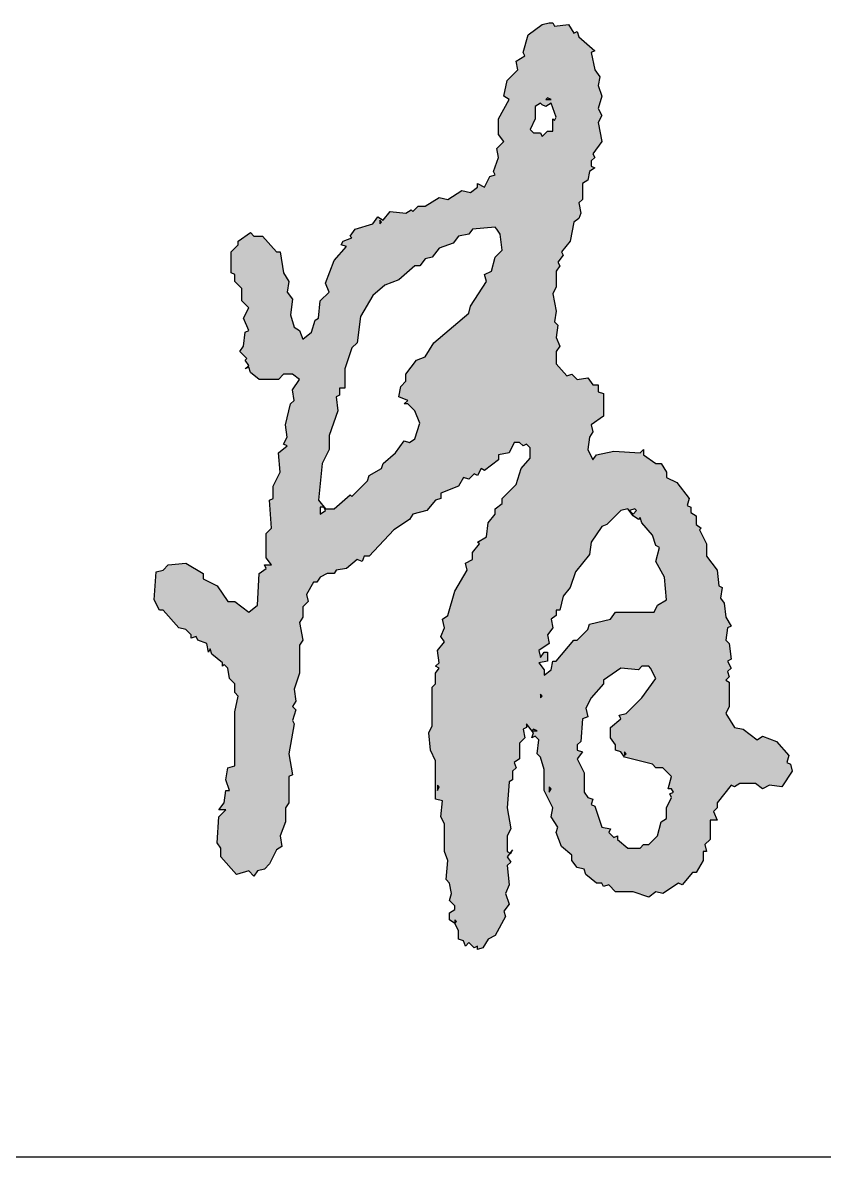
# Model space of a CAD drawing. Extents: x 36524853 to 36525459, y 2743936 to 2747542.
# Drawn here: x 36525172.782 to 36525175.301, y 2744411.884 to 2744415.446 of the extents above; entities that cross this region are included whole.
import ezdxf

# ---------------------------------------------------------------- set-up
doc = ezdxf.new("R2010")
doc.units = 0
doc.header["$LTSCALE"] = 1000
doc.header["$MEASUREMENT"] = 0
doc.layers.add('A0-13 图框-细线', color=7, linetype='Continuous')

# ---------------------------------------------------------------- blocks, each defined once
blk = doc.blocks.new('LYQ')
at = {"linetype": 'ByBlock'}
h = blk.add_hatch(color=7, dxfattribs=at)
h.dxf.hatch_style = 1
h.paths.add_polyline_path([(1323796.15, 391695.46), (1323802.15, 391703.46), (1323807.15, 391705.46), (1323812.15, 391713.46), (1323832.15, 391730.46), (1323833.15, 391734.46), (1323842.15, 391748.46), (1323841.15, 391752.46), (1323845.15, 391754.46), (1323847.15, 391762.46), (1323851.15, 391766.46), (1323850.15, 391775.46), (1323848.15, 391778.46), (1323847.15, 391779.46), (1323834.15, 391778.46), (1323832.15, 391775.46), (1323826.15, 391774.46), (1323823.15, 391770.46), (1323815.15, 391767.46), (1323811.15, 391762.46), (1323807.15, 391761.46), (1323804.15, 391757.46), (1323801.15, 391757.46), (1323792.15, 391749.46), (1323784.15, 391746.46), (1323777.15, 391740.46), (1323770.15, 391728.46), (1323768.15, 391713.46), (1323765.15, 391710.46), (1323761.15, 391698.46), (1323761.15, 391687.46), (1323758.15, 391687.46), (1323758.15, 391683.46), (1323756.15, 391682.46), (1323757.15, 391674.46), (1323752.15, 391660.46), (1323752.15, 391652.46), (1323748.15, 391644.46), (1323746.15, 391623.46), (1323750.15, 391618.46), (1323755.15, 391618.46), (1323764.15, 391626.46), (1323765.15, 391625.46), (1323774.15, 391634.46), (1323775.15, 391637.46), (1323782.15, 391641.46), (1323783.15, 391644.46), (1323790.15, 391650.46), (1323795.15, 391657.46), (1323798.15, 391656.46), (1323801.15, 391658.46), (1323804.15, 391667.46), (1323801.15, 391674.46), (1323797.15, 391678.46), (1323795.15, 391678.46), (1323797.15, 391680.46), (1323792.15, 391682.46), (1323793.15, 391688.46), (1323796.15, 391691.46)], flags=0)
h.paths.add_polyline_path([(1323909.15, 391684.46), (1323906.15, 391685.46), (1323906.15, 391689.46), (1323903.15, 391689.46), (1323900.15, 391693.46), (1323894.15, 391692.46), (1323891.15, 391695.46), (1323888.15, 391694.46), (1323882.15, 391701.46), (1323882.15, 391708.46), (1323884.15, 391711.46), (1323882.15, 391716.46), (1323883.15, 391723.46), (1323881.15, 391725.46), (1323882.15, 391731.46), (1323880.15, 391741.46), (1323882.15, 391745.46), (1323882.15, 391754.46), (1323884.15, 391757.46), (1323883.15, 391759.46), (1323886.15, 391763.46), (1323885.15, 391765.46), (1323890.15, 391771.46), (1323892.15, 391782.46), (1323895.15, 391784.46), (1323896.15, 391787.46), (1323895.15, 391793.46), (1323897.15, 391795.46), (1323897.15, 391804.46), (1323900.15, 391806.46), (1323901.15, 391811.46), (1323904.15, 391813.46), (1323902.15, 391814.46), (1323902.15, 391817.46), (1323904.15, 391819.46), (1323903.15, 391821.46), (1323908.15, 391828.46), (1323906.15, 391839.46), (1323908.15, 391843.46), (1323906.15, 391847.46), (1323908.15, 391854.46), (1323906.15, 391860.46), (1323907.15, 391865.46), (1323904.15, 391869.46), (1323902.15, 391879.46), (1323904.15, 391880.46), (1323895.15, 391888.46), (1323894.15, 391891.46), (1323892.15, 391890.46), (1323889.15, 391895.46), (1323881.15, 391894.46), (1323880.15, 391896.46), (1323878.15, 391896.46), (1323874.15, 391895.46), (1323866.15, 391889.46), (1323863.15, 391879.46), (1323864.15, 391877.46), (1323859.15, 391874.46), (1323860.15, 391869.46), (1323854.15, 391863.46), (1323852.15, 391854.46), (1323855.15, 391852.46), (1323849.15, 391841.46), (1323849.15, 391832.46), (1323852.15, 391828.46), (1323848.15, 391824.46), (1323849.15, 391819.46), (1323846.15, 391811.46), (1323847.15, 391809.46), (1323844.15, 391808.46), (1323841.15, 391802.46), (1323837.15, 391804.46), (1323837.15, 391802.46), (1323833.15, 391799.46), (1323828.15, 391800.46), (1323820.15, 391795.46), (1323815.15, 391796.46), (1323807.15, 391791.46), (1323803.15, 391791.46), (1323800.15, 391788.46), (1323799.15, 391789.46), (1323796.15, 391787.46), (1323787.15, 391788.46), (1323783.15, 391783.46), (1323780.15, 391785.46), (1323777.15, 391781.46), (1323767.15, 391778.46), (1323764.15, 391774.46), (1323765.15, 391773.46), (1323760.15, 391771.46), (1323759.15, 391769.46), (1323762.15, 391768.46), (1323755.15, 391760.46), (1323750.15, 391747.46), (1323752.15, 391742.46), (1323747.15, 391737.46), (1323746.15, 391727.46), (1323744.15, 391726.46), (1323742.15, 391719.46), (1323737.15, 391715.46), (1323735.15, 391720.46), (1323732.15, 391722.46), (1323730.15, 391729.46), (1323731.15, 391738.46), (1323728.15, 391742.46), (1323729.15, 391748.46), (1323726.15, 391753.46), (1323724.15, 391765.46), (1323722.15, 391765.46), (1323714.15, 391774.46), (1323709.15, 391774.46), (1323707.15, 391776.46), (1323700.15, 391771.46), (1323700.15, 391769.46), (1323696.15, 391765.46), (1323696.15, 391753.46), (1323698.15, 391752.46), (1323698.15, 391748.46), (1323702.15, 391744.46), (1323702.15, 391737.46), (1323706.15, 391733.46), (1323703.15, 391727.46), (1323706.15, 391720.46), (1323704.15, 391719.46), (1323703.15, 391711.46), (1323701.15, 391708.46), (1323705.15, 391704.46), (1323704.15, 391703.46), (1323706.15, 391700.46), (1323704.15, 391698.46), (1323706.15, 391699.46), (1323707.15, 391696.46), (1323712.15, 391692.46), (1323723.15, 391692.46), (1323726.15, 391695.46), (1323731.15, 391695.46), (1323735.15, 391692.46), (1323731.15, 391686.46), (1323732.15, 391680.46), (1323730.15, 391678.46), (1323727.15, 391666.46), (1323728.15, 391659.46), (1323726.15, 391655.46), (1323728.15, 391654.46), (1323723.15, 391650.46), (1323724.15, 391639.46), (1323720.15, 391631.46), (1323720.15, 391624.46), (1323718.15, 391623.46), (1323719.15, 391607.46), (1323716.15, 391604.46), (1323716.15, 391590.46), (1323719.15, 391586.46), (1323715.15, 391586.46), (1323716.15, 391584.46), (1323712.15, 391581.46), (1323711.15, 391563.46), (1323706.15, 391559.46), (1323698.15, 391565.46), (1323694.15, 391565.46), (1323688.15, 391574.46), (1323680.15, 391578.46), (1323680.15, 391581.46), (1323670.15, 391587.46), (1323660.15, 391586.46), (1323657.15, 391583.46), (1323653.15, 391582.46), (1323652.15, 391566.46), (1323655.15, 391560.46), (1323657.15, 391560.46), (1323666.15, 391550.46), (1323670.15, 391549.46), (1323673.15, 391546.46), (1323673.15, 391544.46), (1323676.15, 391545.46), (1323677.15, 391543.46), (1323682.15, 391541.46), (1323683.15, 391536.46), (1323684.15, 391538.46), (1323685.15, 391535.46), (1323691.15, 391530.46), (1323691.15, 391528.46), (1323692.15, 391529.46), (1323694.15, 391527.46), (1323695.15, 391521.46), (1323698.15, 391518.46), (1323698.15, 391513.46), (1323700.15, 391511.46), (1323698.15, 391502.46), (1323698.15, 391471.46), (1323694.15, 391470.46), (1323693.15, 391463.46), (1323695.15, 391457.46), (1323693.15, 391457.46), (1323692.15, 391450.46), (1323689.15, 391446.46), (1323693.15, 391446.46), (1323689.15, 391442.46), (1323688.15, 391427.46), (1323690.15, 391424.46), (1323690.15, 391419.46), (1323699.15, 391409.46), (1323706.15, 391411.46), (1323709.15, 391408.46), (1323711.15, 391411.46), (1323715.15, 391412.46), (1323718.15, 391415.46), (1323722.15, 391423.46), (1323725.15, 391425.46), (1323724.15, 391431.46), (1323727.15, 391439.46), (1323727.15, 391447.46), (1323729.15, 391450.46), (1323729.15, 391465.46), (1323731.15, 391466.46), (1323729.15, 391478.46), (1323732.15, 391495.46), (1323731.15, 391497.46), (1323733.15, 391503.46), (1323731.15, 391505.46), (1323733.15, 391508.46), (1323732.15, 391515.46), (1323735.15, 391524.46), (1323735.15, 391540.46), (1323737.15, 391543.46), (1323735.15, 391553.46), (1323737.15, 391556.46), (1323737.15, 391562.46), (1323740.15, 391565.46), (1323739.15, 391569.46), (1323743.15, 391576.46), (1323745.15, 391576.46), (1323747.15, 391579.46), (1323751.15, 391581.46), (1323755.15, 391581.46), (1323756.15, 391583.46), (1323762.15, 391584.46), (1323768.15, 391589.46), (1323771.15, 391588.46), (1323772.15, 391591.46), (1323775.15, 391591.46), (1323789.15, 391606.46), (1323798.15, 391612.46), (1323800.15, 391615.46), (1323808.15, 391617.46), (1323813.15, 391623.46), (1323816.15, 391624.46), (1323816.15, 391627.46), (1323826.15, 391631.46), (1323829.15, 391636.46), (1323832.15, 391635.46), (1323835.15, 391638.46), (1323837.15, 391637.46), (1323839.15, 391641.46), (1323841.15, 391640.46), (1323849.15, 391646.46), (1323849.15, 391649.46), (1323855.15, 391650.46), (1323858.15, 391656.46), (1323861.15, 391656.46), (1323863.15, 391654.46), (1323865.15, 391655.46), (1323867.15, 391653.46), (1323867.15, 391647.46), (1323862.15, 391641.46), (1323859.15, 391632.46), (1323851.15, 391624.46), (1323851.15, 391621.46), (1323847.15, 391618.46), (1323847.15, 391615.46), (1323843.15, 391610.46), (1323842.15, 391602.46), (1323837.15, 391599.46), (1323838.15, 391598.46), (1323834.15, 391593.46), (1323834.15, 391589.46), (1323830.15, 391587.46), (1323831.15, 391583.46), (1323824.15, 391571.46), (1323820.15, 391557.46), (1323817.15, 391555.46), (1323818.15, 391550.46), (1323816.15, 391545.46), (1323818.15, 391542.46), (1323814.15, 391537.46), (1323815.15, 391530.46), (1323813.15, 391528.46), (1323815.15, 391527.46), (1323813.15, 391524.46), (1323813.15, 391518.46), (1323811.15, 391516.46), (1323811.15, 391494.46), (1323809.15, 391490.46), (1323810.15, 391480.46), (1323813.15, 391474.46), (1323813.15, 391452.46), (1323817.15, 391451.46), (1323816.15, 391442.46), (1323818.15, 391438.46), (1323818.15, 391422.46), (1323820.15, 391417.46), (1323819.15, 391406.46), (1323821.15, 391404.46), (1323822.15, 391398.46), (1323821.15, 391394.46), (1323824.15, 391391.46), (1323824.15, 391389.46), (1323821.15, 391387.46), (1323821.15, 391383.46), (1323824.15, 391381.46), (1323826.15, 391377.46), (1323826.15, 391372.46), (1323829.15, 391371.46), (1323830.15, 391368.46), (1323832.15, 391370.46), (1323835.15, 391367.46), (1323837.15, 391368.46), (1323837.15, 391366.46), (1323840.15, 391367.46), (1323843.15, 391372.46), (1323847.15, 391374.46), (1323853.15, 391385.46), (1323852.15, 391388.46), (1323855.15, 391392.46), (1323853.15, 391398.46), (1323855.15, 391403.46), (1323854.15, 391414.46), (1323856.15, 391416.46), (1323854.15, 391419.46), (1323855.78, 391421.64), (1323854.15, 391422.46), (1323854.15, 391431.46), (1323856.15, 391435.46), (1323854.15, 391447.46), (1323855.15, 391462.46), (1323857.15, 391463.46), (1323857.15, 391468.46), (1323859.15, 391470.46), (1323858.15, 391473.46), (1323861.15, 391475.46), (1323861.15, 391484.46), (1323864.15, 391487.46), (1323863.15, 391492.46), (1323865.15, 391493.46), (1323865.15, 391495.46), (1323868.26, 391491.57), (1323869.15, 391492.46), (1323871.15, 391491.46), (1323868.35, 391491.46), (1323869.15, 391490.46), (1323868.15, 391487.46), (1323870.15, 391488.46), (1323872.15, 391486.46), (1323871.15, 391478.46), (1323873.15, 391476.46), (1323875.15, 391469.46), (1323875.15, 391457.46), (1323880.15, 391447.46), (1323879.15, 391442.46), (1323883.15, 391436.46), (1323882.15, 391433.46), (1323885.15, 391425.46), (1323891.15, 391420.46), (1323891.15, 391417.46), (1323894.15, 391413.46), (1323898.15, 391412.46), (1323899.15, 391409.46), (1323905.15, 391404.46), (1323908.15, 391404.46), (1323909.15, 391402.46), (1323912.15, 391403.46), (1323916.15, 391399.46), (1323926.15, 391399.46), (1323935.15, 391396.46), (1323939.15, 391399.46), (1323943.15, 391398.46), (1323952.15, 391404.46), (1323954.15, 391403.46), (1323960.15, 391410.46), (1323962.15, 391410.46), (1323966.15, 391417.46), (1323966.15, 391422.46), (1323968.15, 391422.46), (1323967.15, 391426.46), (1323970.15, 391429.46), (1323970.15, 391440.46), (1323974.15, 391440.46), (1323972.15, 391445.46), (1323974.15, 391447.46), (1323974.15, 391450.46), (1323982.15, 391460.46), (1323984.15, 391459.46), (1323987.15, 391461.46), (1323996.15, 391461.46), (1324000.15, 391458.46), (1324004.15, 391460.46), (1324011.15, 391459.46), (1324017.15, 391468.46), (1324016.15, 391472.46), (1324014.15, 391473.46), (1324015.15, 391477.46), (1324008.15, 391485.46), (1324000.15, 391488.46), (1323997.15, 391486.46), (1323989.15, 391492.46), (1323984.15, 391493.46), (1323979.15, 391501.46), (1323981.15, 391505.46), (1323981.15, 391519.46), (1323979.15, 391520.46), (1323981.15, 391522.46), (1323980.15, 391525.46), (1323982.15, 391527.46), (1323980.15, 391531.46), (1323982.15, 391532.46), (1323981.15, 391541.46), (1323979.15, 391543.46), (1323980.15, 391550.46), (1323982.15, 391551.46), (1323979.15, 391556.46), (1323978.15, 391564.46), (1323976.15, 391567.46), (1323977.15, 391573.46), (1323975.15, 391574.46), (1323974.15, 391583.46), (1323968.15, 391591.46), (1323968.15, 391598.46), (1323964.15, 391606.46), (1323965.15, 391607.46), (1323962.15, 391609.46), (1323962.15, 391614.46), (1323959.15, 391616.46), (1323959.15, 391619.46), (1323957.15, 391620.46), (1323958.15, 391624.46), (1323951.15, 391633.46), (1323945.15, 391636.46), (1323945.15, 391639.46), (1323942.15, 391644.46), (1323939.15, 391644.46), (1323932.15, 391649.46), (1323932.15, 391652.46), (1323930.15, 391650.46), (1323915.15, 391651.46), (1323905.15, 391649.46), (1323903.15, 391646.46), (1323900.15, 391652.46), (1323901.15, 391659.46), (1323903.15, 391662.46), (1323902.15, 391666.46), (1323909.15, 391671.46)])
h.paths.add_polyline_path([(1323812.15, 391713.46), (1323807.15, 391705.46), (1323802.15, 391703.46), (1323796.15, 391695.46), (1323796.15, 391691.46), (1323793.15, 391688.46), (1323792.15, 391682.46), (1323797.15, 391680.46), (1323795.15, 391678.46), (1323797.15, 391678.46), (1323801.15, 391674.46), (1323804.15, 391667.46), (1323801.15, 391658.46), (1323798.15, 391656.46), (1323795.15, 391657.46), (1323790.15, 391650.46), (1323783.15, 391644.46), (1323782.15, 391641.46), (1323775.15, 391637.46), (1323774.15, 391634.46), (1323765.15, 391625.46), (1323764.15, 391626.46), (1323755.15, 391618.46), (1323750.15, 391618.46), (1323749.35, 391619.46), (1323749.15, 391619.46), (1323750.15, 391617.46), (1323747.15, 391615.46), (1323747.15, 391619.46), (1323749.35, 391619.46), (1323746.15, 391623.46), (1323748.15, 391644.46), (1323752.15, 391652.46), (1323752.15, 391660.46), (1323757.15, 391674.46), (1323756.15, 391682.46), (1323758.15, 391683.46), (1323758.15, 391687.46), (1323761.15, 391687.46), (1323761.15, 391698.46), (1323765.15, 391710.46), (1323768.15, 391713.46), (1323770.15, 391728.46), (1323777.15, 391740.46), (1323784.15, 391746.46), (1323792.15, 391749.46), (1323801.15, 391757.46), (1323804.15, 391757.46), (1323807.15, 391761.46), (1323811.15, 391762.46), (1323815.15, 391767.46), (1323823.15, 391770.46), (1323826.15, 391774.46), (1323832.15, 391775.46), (1323834.15, 391778.46), (1323847.15, 391779.46), (1323848.15, 391778.46), (1323850.15, 391775.46), (1323851.15, 391766.46), (1323847.15, 391762.46), (1323845.15, 391754.46), (1323841.15, 391752.46), (1323842.15, 391748.46), (1323833.15, 391734.46), (1323832.15, 391730.46)], flags=16)
h.paths.add_polyline_path([(1323927.15, 391618.46), (1323928.15, 391617.46), (1323926.15, 391615.46), (1323924.15, 391617.46)], flags=16)
h.paths.add_polyline_path([(1323908.15, 391608.46), (1323911.15, 391609.46), (1323919.15, 391617.46), (1323923.15, 391618.46), (1323926.15, 391614.46), (1323929.15, 391612.46), (1323930.15, 391613.46), (1323931.15, 391610.46), (1323937.15, 391603.46), (1323939.15, 391597.46), (1323941.15, 391596.46), (1323939.15, 391588.46), (1323944.15, 391579.46), (1323945.15, 391566.46), (1323940.15, 391563.46), (1323938.15, 391559.46), (1323916.15, 391559.46), (1323913.15, 391555.46), (1323901.15, 391552.46), (1323900.15, 391549.46), (1323894.15, 391543.46), (1323892.15, 391543.46), (1323882.15, 391531.46), (1323880.15, 391531.46), (1323879.15, 391526.46), (1323875.15, 391523.46), (1323875.15, 391526.46), (1323872.15, 391530.46), (1323877.15, 391531.46), (1323877.15, 391536.46), (1323875.15, 391536.46), (1323873.15, 391533.46), (1323872.15, 391537.46), (1323878.15, 391541.46), (1323877.15, 391546.46), (1323880.15, 391550.46), (1323879.15, 391555.46), (1323882.15, 391557.46), (1323882.15, 391560.46), (1323884.15, 391560.46), (1323886.15, 391568.46), (1323890.15, 391573.46), (1323893.15, 391582.46), (1323901.15, 391592.46), (1323902.15, 391599.46)], flags=16)
h.paths.add_polyline_path([(1323781.15, 391781.46), (1323781.15, 391783.46), (1323782.15, 391782.46)], flags=16)
h.paths.add_polyline_path([(1323874.15, 391831.46), (1323873.15, 391833.46), (1323869.15, 391833.46), (1323867.15, 391835.46), (1323870.15, 391841.46), (1323870.15, 391848.46), (1323873.15, 391850.46), (1323874.15, 391849.46), (1323876.15, 391848.46), (1323879.15, 391850.46), (1323882.15, 391842.46), (1323881.15, 391840.46), (1323880.15, 391841.46), (1323880.15, 391834.46), (1323877.15, 391834.46)], flags=16)
h.paths.add_polyline_path([(1323919.15, 391527.46), (1323929.15, 391526.46), (1323931.15, 391528.46), (1323935.15, 391528.46), (1323936.15, 391527.46), (1323939.15, 391521.46), (1323931.15, 391510.46), (1323922.15, 391501.46), (1323918.15, 391500.46), (1323919.15, 391498.46), (1323913.15, 391493.46), (1323913.15, 391487.46), (1323916.15, 391483.46), (1323916.15, 391480.46), (1323919.15, 391479.46), (1323921.15, 391476.46), (1323937.15, 391472.46), (1323939.15, 391470.46), (1323943.15, 391470.46), (1323948.15, 391465.46), (1323946.15, 391458.46), (1323948.15, 391458.46), (1323949.15, 391456.46), (1323947.15, 391455.46), (1323948.15, 391453.46), (1323945.15, 391447.46), (1323945.15, 391441.46), (1323942.15, 391439.46), (1323940.15, 391431.46), (1323935.15, 391426.46), (1323932.15, 391426.46), (1323930.15, 391424.46), (1323923.15, 391424.46), (1323917.15, 391429.46), (1323917.15, 391431.46), (1323915.15, 391430.46), (1323912.15, 391433.46), (1323913.15, 391435.46), (1323908.15, 391436.46), (1323904.15, 391448.46), (1323902.15, 391449.46), (1323903.15, 391452.46), (1323900.15, 391453.46), (1323898.15, 391456.46), (1323898.15, 391467.46), (1323894.15, 391475.46), (1323897.15, 391479.46), (1323894.15, 391480.46), (1323894.15, 391483.46), (1323896.15, 391485.46), (1323897.15, 391498.46), (1323900.15, 391499.46), (1323899.15, 391504.46), (1323902.15, 391510.46), (1323909.15, 391518.46), (1323909.15, 391520.46)], flags=16)
h.paths.add_polyline_path([(1323876.15, 391852.46), (1323877.15, 391853.46), (1323879.15, 391852.46)], flags=16)
h.paths.add_polyline_path([(1323873.15, 391512.46), (1323874.15, 391511.46), (1323873.15, 391510.46)], flags=16)
h.paths.add_polyline_path([(1323921.15, 391479.46), (1323922.15, 391478.46), (1323921.15, 391477.46)], flags=16)
h.paths.add_polyline_path([(1323878.15, 391459.46), (1323879.15, 391458.46), (1323878.15, 391456.46)], flags=16)
h.paths.add_polyline_path([(1323814.15, 391460.46), (1323815.15, 391459.46), (1323814.15, 391457.46)], flags=16)
at = {"linetype": 'Continuous'}
for points in [[(1323878.15, 391896.46), (1323880.15, 391896.46), (1323881.15, 391894.46), (1323889.15, 391895.46), (1323892.15, 391890.46), (1323894.15, 391891.46), (1323895.15, 391888.46), (1323904.15, 391880.46), (1323902.15, 391879.46), (1323904.15, 391869.46), (1323907.15, 391865.46), (1323906.15, 391860.46), (1323908.15, 391854.46), (1323906.15, 391847.46), (1323908.15, 391843.46), (1323906.15, 391839.46), (1323908.15, 391828.46), (1323903.15, 391821.46), (1323904.15, 391819.46), (1323902.15, 391817.46), (1323902.15, 391814.46), (1323904.15, 391813.46), (1323901.15, 391811.46), (1323900.15, 391806.46), (1323897.15, 391804.46), (1323897.15, 391795.46), (1323895.15, 391793.46), (1323896.15, 391787.46), (1323895.15, 391784.46), (1323892.15, 391782.46), (1323890.15, 391771.46), (1323885.15, 391765.46), (1323886.15, 391763.46), (1323883.15, 391759.46), (1323884.15, 391757.46), (1323882.15, 391754.46), (1323882.15, 391745.46), (1323880.15, 391741.46), (1323882.15, 391731.46), (1323881.15, 391725.46), (1323883.15, 391723.46), (1323882.15, 391716.46), (1323884.15, 391711.46), (1323882.15, 391708.46), (1323882.15, 391701.46), (1323888.15, 391694.46), (1323891.15, 391695.46), (1323894.15, 391692.46), (1323900.15, 391693.46), (1323903.15, 391689.46), (1323906.15, 391689.46), (1323906.15, 391685.46), (1323909.15, 391684.46), (1323909.15, 391671.46), (1323902.15, 391666.46), (1323903.15, 391662.46), (1323901.15, 391659.46), (1323900.15, 391652.46), (1323903.15, 391646.46), (1323905.15, 391649.46), (1323915.15, 391651.46), (1323930.15, 391650.46), (1323932.15, 391652.46), (1323932.15, 391649.46), (1323939.15, 391644.46), (1323942.15, 391644.46), (1323945.15, 391639.46), (1323945.15, 391636.46), (1323951.15, 391633.46), (1323958.15, 391624.46), (1323957.15, 391620.46), (1323959.15, 391619.46), (1323959.15, 391616.46), (1323962.15, 391614.46), (1323962.15, 391609.46), (1323965.15, 391607.46), (1323964.15, 391606.46), (1323968.15, 391598.46), (1323968.15, 391591.46), (1323974.15, 391583.46), (1323975.15, 391574.46), (1323977.15, 391573.46), (1323976.15, 391567.46), (1323978.15, 391564.46), (1323979.15, 391556.46), (1323982.15, 391551.46), (1323980.15, 391550.46), (1323979.15, 391543.46), (1323981.15, 391541.46), (1323982.15, 391532.46), (1323980.15, 391531.46), (1323982.15, 391527.46), (1323980.15, 391525.46), (1323981.15, 391522.46), (1323979.15, 391520.46), (1323981.15, 391519.46), (1323981.15, 391505.46), (1323979.15, 391501.46), (1323984.15, 391493.46), (1323989.15, 391492.46), (1323997.15, 391486.46), (1324000.15, 391488.46), (1324008.15, 391485.46), (1324015.15, 391477.46), (1324014.15, 391473.46), (1324016.15, 391472.46), (1324017.15, 391468.46), (1324011.15, 391459.46), (1324004.15, 391460.46), (1324000.15, 391458.46), (1323996.15, 391461.46), (1323987.15, 391461.46), (1323984.15, 391459.46), (1323982.15, 391460.46), (1323974.15, 391450.46), (1323974.15, 391447.46), (1323972.15, 391445.46), (1323974.15, 391440.46), (1323970.15, 391440.46), (1323970.15, 391429.46), (1323967.15, 391426.46), (1323968.15, 391422.46), (1323966.15, 391422.46), (1323966.15, 391417.46), (1323962.15, 391410.46), (1323960.15, 391410.46), (1323954.15, 391403.46), (1323952.15, 391404.46), (1323943.15, 391398.46), (1323939.15, 391399.46), (1323935.15, 391396.46), (1323926.15, 391399.46), (1323916.15, 391399.46), (1323912.15, 391403.46), (1323909.15, 391402.46), (1323908.15, 391404.46), (1323905.15, 391404.46), (1323899.15, 391409.46), (1323898.15, 391412.46), (1323894.15, 391413.46), (1323891.15, 391417.46), (1323891.15, 391420.46), (1323885.15, 391425.46), (1323882.15, 391433.46), (1323883.15, 391436.46), (1323879.15, 391442.46), (1323880.15, 391447.46), (1323875.15, 391457.46), (1323875.15, 391469.46), (1323873.15, 391476.46), (1323871.15, 391478.46), (1323872.15, 391486.46), (1323870.15, 391488.46), (1323868.15, 391487.46), (1323869.15, 391490.46), (1323865.15, 391495.46), (1323865.15, 391493.46), (1323863.15, 391492.46), (1323864.15, 391487.46), (1323861.15, 391484.46), (1323861.15, 391475.46), (1323858.15, 391473.46), (1323859.15, 391470.46), (1323857.15, 391468.46), (1323857.15, 391463.46), (1323855.15, 391462.46), (1323854.15, 391447.46), (1323856.15, 391435.46), (1323854.15, 391431.46), (1323854.15, 391422.46), (1323856.15, 391421.46), (1323857.15, 391423.46), (1323854.15, 391419.46), (1323856.15, 391416.46), (1323854.15, 391414.46), (1323855.15, 391403.46), (1323853.15, 391398.46), (1323855.15, 391392.46), (1323852.15, 391388.46), (1323853.15, 391385.46), (1323847.15, 391374.46), (1323843.15, 391372.46), (1323840.15, 391367.46), (1323837.15, 391366.46), (1323837.15, 391368.46), (1323835.15, 391367.46), (1323832.15, 391370.46), (1323830.15, 391368.46), (1323829.15, 391371.46), (1323826.15, 391372.46), (1323826.15, 391377.46), (1323824.15, 391381.46), (1323821.15, 391383.46), (1323821.15, 391387.46), (1323824.15, 391389.46), (1323824.15, 391391.46), (1323821.15, 391394.46), (1323822.15, 391398.46), (1323821.15, 391404.46), (1323819.15, 391406.46), (1323820.15, 391417.46), (1323818.15, 391422.46), (1323818.15, 391438.46), (1323816.15, 391442.46), (1323817.15, 391451.46), (1323813.15, 391452.46), (1323813.15, 391474.46), (1323810.15, 391480.46), (1323809.15, 391490.46), (1323811.15, 391494.46), (1323811.15, 391516.46), (1323813.15, 391518.46), (1323813.15, 391524.46), (1323815.15, 391527.46), (1323813.15, 391528.46), (1323815.15, 391530.46), (1323814.15, 391537.46), (1323818.15, 391542.46), (1323816.15, 391545.46), (1323818.15, 391550.46), (1323817.15, 391555.46), (1323820.15, 391557.46), (1323824.15, 391571.46), (1323831.15, 391583.46), (1323830.15, 391587.46), (1323834.15, 391589.46), (1323834.15, 391593.46), (1323838.15, 391598.46), (1323837.15, 391599.46), (1323842.15, 391602.46), (1323843.15, 391610.46), (1323847.15, 391615.46), (1323847.15, 391618.46), (1323851.15, 391621.46), (1323851.15, 391624.46), (1323859.15, 391632.46), (1323862.15, 391641.46), (1323867.15, 391647.46), (1323867.15, 391653.46), (1323865.15, 391655.46), (1323863.15, 391654.46), (1323861.15, 391656.46), (1323858.15, 391656.46), (1323855.15, 391650.46), (1323849.15, 391649.46), (1323849.15, 391646.46), (1323841.15, 391640.46), (1323839.15, 391641.46), (1323837.15, 391637.46), (1323835.15, 391638.46), (1323832.15, 391635.46), (1323829.15, 391636.46), (1323826.15, 391631.46), (1323816.15, 391627.46), (1323816.15, 391624.46), (1323813.15, 391623.46), (1323808.15, 391617.46), (1323800.15, 391615.46), (1323798.15, 391612.46), (1323789.15, 391606.46), (1323775.15, 391591.46), (1323772.15, 391591.46), (1323771.15, 391588.46), (1323768.15, 391589.46), (1323762.15, 391584.46), (1323756.15, 391583.46), (1323755.15, 391581.46), (1323751.15, 391581.46), (1323747.15, 391579.46), (1323745.15, 391576.46), (1323743.15, 391576.46), (1323739.15, 391569.46), (1323740.15, 391565.46), (1323737.15, 391562.46), (1323737.15, 391556.46), (1323735.15, 391553.46), (1323737.15, 391543.46), (1323735.15, 391540.46), (1323735.15, 391524.46), (1323732.15, 391515.46), (1323733.15, 391508.46), (1323731.15, 391505.46), (1323733.15, 391503.46), (1323731.15, 391497.46), (1323732.15, 391495.46), (1323729.15, 391478.46), (1323731.15, 391466.46), (1323729.15, 391465.46), (1323729.15, 391450.46), (1323727.15, 391447.46), (1323727.15, 391439.46), (1323724.15, 391431.46), (1323725.15, 391425.46), (1323722.15, 391423.46), (1323718.15, 391415.46), (1323715.15, 391412.46), (1323711.15, 391411.46), (1323709.15, 391408.46), (1323706.15, 391411.46), (1323699.15, 391409.46), (1323690.15, 391419.46), (1323690.15, 391424.46), (1323688.15, 391427.46), (1323689.15, 391442.46), (1323693.15, 391446.46), (1323689.15, 391446.46), (1323692.15, 391450.46), (1323693.15, 391457.46), (1323695.15, 391457.46), (1323693.15, 391463.46), (1323694.15, 391470.46), (1323698.15, 391471.46), (1323698.15, 391502.46), (1323700.15, 391511.46), (1323698.15, 391513.46), (1323698.15, 391518.46), (1323695.15, 391521.46), (1323694.15, 391527.46), (1323692.15, 391529.46), (1323691.15, 391528.46), (1323691.15, 391530.46), (1323685.15, 391535.46), (1323684.15, 391538.46), (1323683.15, 391536.46), (1323682.15, 391541.46), (1323677.15, 391543.46), (1323676.15, 391545.46), (1323673.15, 391544.46), (1323673.15, 391546.46), (1323670.15, 391549.46), (1323666.15, 391550.46), (1323657.15, 391560.46), (1323655.15, 391560.46), (1323652.15, 391566.46), (1323653.15, 391582.46), (1323657.15, 391583.46), (1323660.15, 391586.46), (1323670.15, 391587.46), (1323680.15, 391581.46), (1323680.15, 391578.46), (1323688.15, 391574.46), (1323694.15, 391565.46), (1323698.15, 391565.46), (1323706.15, 391559.46), (1323711.15, 391563.46), (1323712.15, 391581.46), (1323716.15, 391584.46), (1323715.15, 391586.46), (1323719.15, 391586.46), (1323716.15, 391590.46), (1323716.15, 391604.46), (1323719.15, 391607.46), (1323718.15, 391623.46), (1323720.15, 391624.46), (1323720.15, 391631.46), (1323724.15, 391639.46), (1323723.15, 391650.46), (1323728.15, 391654.46), (1323726.15, 391655.46), (1323728.15, 391659.46), (1323727.15, 391666.46), (1323730.15, 391678.46), (1323732.15, 391680.46), (1323731.15, 391686.46), (1323735.15, 391692.46), (1323731.15, 391695.46), (1323726.15, 391695.46), (1323723.15, 391692.46), (1323712.15, 391692.46), (1323707.15, 391696.46), (1323706.15, 391699.46), (1323704.15, 391698.46), (1323706.15, 391700.46), (1323704.15, 391703.46), (1323705.15, 391704.46), (1323701.15, 391708.46), (1323703.15, 391711.46), (1323704.15, 391719.46), (1323706.15, 391720.46), (1323703.15, 391727.46), (1323706.15, 391733.46), (1323702.15, 391737.46), (1323702.15, 391744.46), (1323698.15, 391748.46), (1323698.15, 391752.46), (1323696.15, 391753.46), (1323696.15, 391765.46), (1323700.15, 391769.46), (1323700.15, 391771.46), (1323707.15, 391776.46), (1323709.15, 391774.46), (1323714.15, 391774.46), (1323722.15, 391765.46), (1323724.15, 391765.46), (1323726.15, 391753.46), (1323729.15, 391748.46), (1323728.15, 391742.46), (1323731.15, 391738.46), (1323730.15, 391729.46), (1323732.15, 391722.46), (1323735.15, 391720.46), (1323737.15, 391715.46), (1323742.15, 391719.46), (1323744.15, 391726.46), (1323746.15, 391727.46), (1323747.15, 391737.46), (1323752.15, 391742.46), (1323750.15, 391747.46), (1323755.15, 391760.46), (1323762.15, 391768.46), (1323759.15, 391769.46), (1323760.15, 391771.46), (1323765.15, 391773.46), (1323764.15, 391774.46), (1323767.15, 391778.46), (1323777.15, 391781.46), (1323780.15, 391785.46), (1323783.15, 391783.46), (1323787.15, 391788.46), (1323796.15, 391787.46), (1323799.15, 391789.46), (1323800.15, 391788.46), (1323803.15, 391791.46), (1323807.15, 391791.46), (1323815.15, 391796.46), (1323820.15, 391795.46), (1323828.15, 391800.46), (1323833.15, 391799.46), (1323837.15, 391802.46), (1323837.15, 391804.46), (1323841.15, 391802.46), (1323844.15, 391808.46), (1323847.15, 391809.46), (1323846.15, 391811.46), (1323849.15, 391819.46), (1323848.15, 391824.46), (1323852.15, 391828.46), (1323849.15, 391832.46), (1323849.15, 391841.46), (1323855.15, 391852.46), (1323852.15, 391854.46), (1323854.15, 391863.46), (1323860.15, 391869.46), (1323859.15, 391874.46), (1323864.15, 391877.46), (1323863.15, 391879.46), (1323866.15, 391889.46), (1323874.15, 391895.46), (1323878.15, 391896.46)], [(1323874.15, 391849.46), (1323873.15, 391850.46), (1323870.15, 391848.46), (1323870.15, 391841.46), (1323867.15, 391835.46), (1323869.15, 391833.46), (1323873.15, 391833.46), (1323874.15, 391831.46), (1323877.15, 391834.46), (1323880.15, 391834.46), (1323880.15, 391841.46), (1323881.15, 391840.46), (1323882.15, 391842.46), (1323879.15, 391850.46), (1323876.15, 391848.46), (1323874.15, 391849.46)], [(1323879.15, 391852.46), (1323877.15, 391853.46), (1323876.15, 391852.46), (1323879.15, 391852.46)], [(1323848.15, 391778.46), (1323847.15, 391779.46), (1323834.15, 391778.46), (1323832.15, 391775.46), (1323826.15, 391774.46), (1323823.15, 391770.46), (1323815.15, 391767.46), (1323811.15, 391762.46), (1323807.15, 391761.46), (1323804.15, 391757.46), (1323801.15, 391757.46), (1323792.15, 391749.46), (1323784.15, 391746.46), (1323777.15, 391740.46), (1323770.15, 391728.46), (1323768.15, 391713.46), (1323765.15, 391710.46), (1323761.15, 391698.46), (1323761.15, 391687.46), (1323758.15, 391687.46), (1323758.15, 391683.46), (1323756.15, 391682.46), (1323757.15, 391674.46), (1323752.15, 391660.46), (1323752.15, 391652.46), (1323748.15, 391644.46), (1323746.15, 391623.46), (1323750.15, 391618.46), (1323755.15, 391618.46), (1323764.15, 391626.46), (1323765.15, 391625.46), (1323774.15, 391634.46), (1323775.15, 391637.46), (1323782.15, 391641.46), (1323783.15, 391644.46), (1323790.15, 391650.46), (1323795.15, 391657.46), (1323798.15, 391656.46), (1323801.15, 391658.46), (1323804.15, 391667.46), (1323801.15, 391674.46), (1323797.15, 391678.46), (1323795.15, 391678.46), (1323797.15, 391680.46), (1323792.15, 391682.46), (1323793.15, 391688.46), (1323796.15, 391691.46), (1323796.15, 391695.46), (1323802.15, 391703.46), (1323807.15, 391705.46), (1323812.15, 391713.46), (1323832.15, 391730.46), (1323833.15, 391734.46), (1323842.15, 391748.46), (1323841.15, 391752.46), (1323845.15, 391754.46), (1323847.15, 391762.46), (1323851.15, 391766.46), (1323850.15, 391775.46), (1323848.15, 391778.46)], [(1323782.15, 391782.46), (1323781.15, 391783.46), (1323781.15, 391781.46), (1323782.15, 391782.46)], [(1323750.15, 391617.46), (1323749.15, 391619.46), (1323747.15, 391619.46), (1323747.15, 391615.46), (1323750.15, 391617.46)], [(1323926.15, 391614.46), (1323923.15, 391618.46), (1323919.15, 391617.46), (1323911.15, 391609.46), (1323908.15, 391608.46), (1323902.15, 391599.46), (1323901.15, 391592.46), (1323893.15, 391582.46), (1323890.15, 391573.46), (1323886.15, 391568.46), (1323884.15, 391560.46), (1323882.15, 391560.46), (1323882.15, 391557.46), (1323879.15, 391555.46), (1323880.15, 391550.46), (1323877.15, 391546.46), (1323878.15, 391541.46), (1323872.15, 391537.46), (1323873.15, 391533.46), (1323875.15, 391536.46), (1323877.15, 391536.46), (1323877.15, 391531.46), (1323872.15, 391530.46), (1323875.15, 391526.46), (1323875.15, 391523.46), (1323879.15, 391526.46), (1323880.15, 391531.46), (1323882.15, 391531.46), (1323892.15, 391543.46), (1323894.15, 391543.46), (1323900.15, 391549.46), (1323901.15, 391552.46), (1323913.15, 391555.46), (1323916.15, 391559.46), (1323938.15, 391559.46), (1323940.15, 391563.46), (1323945.15, 391566.46), (1323944.15, 391579.46), (1323939.15, 391588.46), (1323941.15, 391596.46), (1323939.15, 391597.46), (1323937.15, 391603.46), (1323931.15, 391610.46), (1323930.15, 391613.46), (1323929.15, 391612.46), (1323926.15, 391614.46)], [(1323928.15, 391617.46), (1323927.15, 391618.46), (1323924.15, 391617.46), (1323926.15, 391615.46), (1323928.15, 391617.46)], [(1323936.15, 391527.46), (1323935.15, 391528.46), (1323931.15, 391528.46), (1323929.15, 391526.46), (1323919.15, 391527.46), (1323909.15, 391520.46), (1323909.15, 391518.46), (1323902.15, 391510.46), (1323899.15, 391504.46), (1323900.15, 391499.46), (1323897.15, 391498.46), (1323896.15, 391485.46), (1323894.15, 391483.46), (1323894.15, 391480.46), (1323897.15, 391479.46), (1323894.15, 391475.46), (1323898.15, 391467.46), (1323898.15, 391456.46), (1323900.15, 391453.46), (1323903.15, 391452.46), (1323902.15, 391449.46), (1323904.15, 391448.46), (1323908.15, 391436.46), (1323913.15, 391435.46), (1323912.15, 391433.46), (1323915.15, 391430.46), (1323917.15, 391431.46), (1323917.15, 391429.46), (1323923.15, 391424.46), (1323930.15, 391424.46), (1323932.15, 391426.46), (1323935.15, 391426.46), (1323940.15, 391431.46), (1323942.15, 391439.46), (1323945.15, 391441.46), (1323945.15, 391447.46), (1323948.15, 391453.46), (1323947.15, 391455.46), (1323949.15, 391456.46), (1323948.15, 391458.46), (1323946.15, 391458.46), (1323948.15, 391465.46), (1323943.15, 391470.46), (1323939.15, 391470.46), (1323937.15, 391472.46), (1323921.15, 391476.46), (1323919.15, 391479.46), (1323916.15, 391480.46), (1323916.15, 391483.46), (1323913.15, 391487.46), (1323913.15, 391493.46), (1323919.15, 391498.46), (1323918.15, 391500.46), (1323922.15, 391501.46), (1323931.15, 391510.46), (1323939.15, 391521.46), (1323936.15, 391527.46)], [(1323874.15, 391511.46), (1323873.15, 391512.46), (1323873.15, 391510.46), (1323874.15, 391511.46)], [(1323871.15, 391491.46), (1323869.15, 391492.46), (1323868.15, 391491.46), (1323871.15, 391491.46)], [(1323922.15, 391478.46), (1323921.15, 391479.46), (1323921.15, 391477.46), (1323922.15, 391478.46)], [(1323815.15, 391459.46), (1323814.15, 391460.46), (1323814.15, 391457.46), (1323815.15, 391459.46)], [(1323879.15, 391458.46), (1323878.15, 391459.46), (1323878.15, 391456.46), (1323879.15, 391458.46)], [(1323825.15, 391382.46), (1323824.15, 391383.46), (1323824.15, 391381.46), (1323825.15, 391382.46)]]:
    blk.add_lwpolyline(points, dxfattribs=at)
blk = doc.blocks.new('A$C00E3302F')
at = {"layer": 'A0-13 图框-细线'}
blk.add_line((7000, -4500), (0, -4500), dxfattribs=at)
at = {"linetype": 'ByBlock', "xscale": 1.098239999998829, "yscale": 1.098239999998829, "zscale": 1.098239999998829}
blk.add_blockref('LYQ', (-1448888.31, -434183.85), dxfattribs=at)
blk = doc.blocks.new('A$C6202001D')
blk.add_blockref('A$C00E3302F', (51200, 19900))

msp = doc.modelspace()

# ---------------------------------------------------------------- block references
at = {"xscale": 0.005, "yscale": 0.005, "zscale": 0.005}
msp.add_blockref('A$C6202001D', (36524893.1983, 2744334.8838), dxfattribs=at)

doc.saveas('drawing.dxf')
